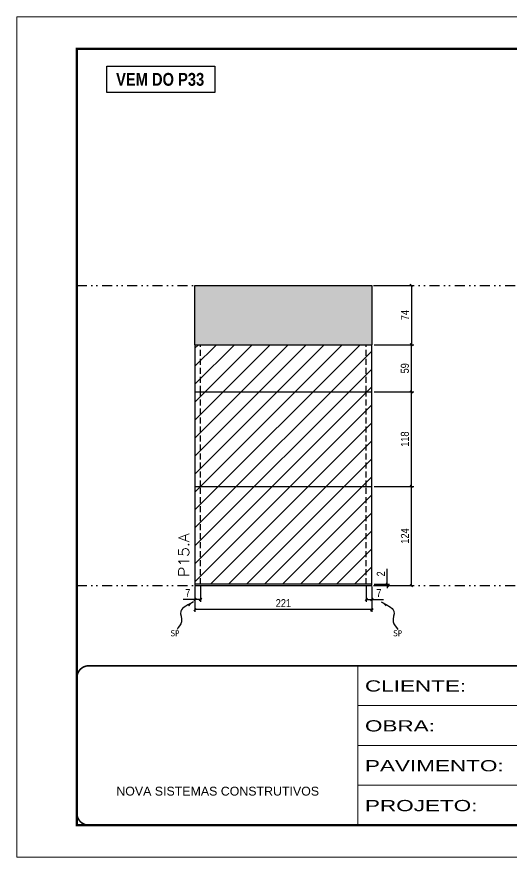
# Model space of a CAD drawing. Extents: x 14400 to 27878, y -21631 to 6985.
# Drawn here: x 17597 to 18214, y -957 to 93 of the extents above; entities that cross this region are included whole.
import ezdxf

# ---------------------------------------------------------------- set-up
doc = ezdxf.new("R2010")
doc.units = 0
for name, pattern in [('CONTINUO', [0]), ('DASHED', [0.75, 0.5, -0.25]), ('DIVIDE2', [0.625, 0.25, -0.125, 0, -0.125, 0, -0.125]), ('HIDDEN', [0.375, 0.25, -0.125])]:
    doc.linetypes.add(name, pattern=pattern)
for name, color, linetype in [('COTA', 241, 'Continuous'), ('NOMENCLATURA', 7, 'Continuous'), ('Nível', 160, 'Continuous'), ('Painéis', 200, 'Continuous'), ('Sarrafo de Pressão', 42, 'HIDDEN'), ('texto', 7, 'Continuous')]:
    doc.layers.add(name, color=color, linetype=linetype)
for name, color, linetype, lineweight in [('Folhas', 255, 'Continuous', 9), ('Hachura', 251, 'Continuous', 9), ('SARRAFO DE PRESSAO', 251, 'DASHED', 9), ('Texto Seção', 7, 'Continuous', 15)]:
    doc.layers.add(name, color=color, linetype=linetype, lineweight=lineweight)
doc.styles.add('ARIAL', font='arial.ttf')
doc.styles.add('COTA TECNICA', font='techl___.ttf', dxfattribs={"height": 10})
doc.styles.add('COTA TECNICA-50', font='techl___.ttf', dxfattribs={"height": 10})
doc.styles.add('REGUA-120', font='ROMANS.shx', dxfattribs={"height": 15})
doc.styles.add('ROMANC', font='techb___.ttf', dxfattribs={"height": 2.5})
doc.styles.get("Standard").update_dxf_attribs({"font": 'arial.ttf'})
doc.styles.add('Tecnologia', font='')
doc.styles.get('Tecnologia').set_extended_font_data('Forgotten Futurist')
doc.dimstyles.new('COTA PAINEL-50', dxfattribs={"dimtxt": 10, "dimasz": 3, "dimexe": 3, "dimexo": 3, "dimgap": 3, "dimtad": 1, "dimdec": 1, "dimzin": 12, "dimdsep": 46, "dimtxsty": 'COTA TECNICA-50', "dimblk1": 'OBLIQUE', "dimblk2": 'OBLIQUE', "dimsah": 1, "dimcen": 0.9, "dimclrd": 4, "dimclre": 4, "dimclrt": 240, "dimadec": 1, "dimazin": 3, "dimtfac": 1, "dimtdec": 1, "dimtmove": 0, "dimatfit": 3, "dimfxl": 1, "dimtolj": 1, "dimtzin": 12, "dimarcsym": 0})
doc.dimstyles.new('PAINEL', dxfattribs={"dimtxt": 10, "dimasz": 3, "dimexe": 3, "dimexo": 3, "dimgap": 3, "dimtad": 1, "dimdec": 1, "dimzin": 12, "dimdsep": 46, "dimtxsty": 'COTA TECNICA', "dimblk1": 'OBLIQUE', "dimblk2": 'OBLIQUE', "dimsah": 1, "dimcen": 0.9, "dimclrd": 4, "dimclre": 4, "dimclrt": 240, "dimadec": 1, "dimazin": 3, "dimtfac": 1, "dimtdec": 1, "dimtmove": 0, "dimatfit": 3, "dimfxl": 1, "dimtolj": 1, "dimtzin": 12, "dimarcsym": 0})
doc.dimstyles.get("Standard").update_dxf_attribs({"dimtxt": 0.18, "dimasz": 0.18, "dimexe": 0.18, "dimexo": 0.0625, "dimgap": 0.09, "dimtad": 0, "dimtih": 1, "dimtoh": 1, "dimdec": 4, "dimzin": 0, "dimdsep": 46, "dimtxsty": 'Standard', "dimcen": 0.09, "dimadec": 0, "dimazin": 0, "dimtfac": 1, "dimtdec": 4, "dimtofl": 0, "dimtmove": 0, "dimatfit": 3, "dimfxl": 1, "dimtolj": 1, "dimtzin": 0, "dimarcsym": 0})

# ---------------------------------------------------------------- blocks, each defined once
blk = doc.blocks.new('9999999999')
at = {"color": 30, "linetype": 'CONTINUO'}
for p, q in [((98564.6, 34230.2), (98564.6, 34429.4)), ((98564.6, 34379.6), (99584, 34379.6)), ((98564.6, 34329.8), (99488, 34329.8)), ((98564.6, 34280), (99488, 34280))]:
    blk.add_line(p, q, dxfattribs=at)
at = {"color": 30, "linetype": 'CONTINUO', "const_width": 2}
blk.add_lwpolyline([(99584, 34230.2), (99584, 34414.4, 0.414214), (99569, 34429.4), (98229, 34429.4, 0.414214), (98214, 34414.4), (98214, 34245.2, 0.414214), (98229, 34230.2), (99584, 34230.2)], format="xyb", dxfattribs=at)
at = {"layer": 'Folhas'}
blk.add_lwpolyline([(98139, 34190.2), (99624, 34190.2), (99624, 35240.2), (98139, 35240.2)], close=True, dxfattribs=at)
at = {"layer": 'Folhas', "color": 30, "const_width": 3}
blk.add_lwpolyline([(98214, 34230.2), (99584, 34230.2), (99584, 35200.2), (98214, 35200.2)], close=True, dxfattribs=at)
at = {"color": 7, "linetype": 'Continuous', "ltscale": 5, "style": 'ARIAL'}
blk.add_text('NOVA SISTEMAS CONSTRUTIVOS', height=11.059, dxfattribs=at).set_placement((98263.2, 34267.2))
at = {"layer": 'Folhas', "color": 7, "style": 'Tecnologia', "width": 1.5}
for s, p in [('CLIENTE:', (98573.7, 34397.2)), ('OBRA:', (98573.7, 34347.3)), ('PAVIMENTO:', (98573.7, 34297.5)), ('PROJETO:', (98573.7, 34247.7))]:
    blk.add_text(s, height=14, dxfattribs=at).set_placement(p)
blk = doc.blocks.new('_Oblique')
at = {"color": 0, "linetype": 'ByBlock', "lineweight": -2}
blk.add_line((-0.5, -0.5), (0.5, 0.5), dxfattribs=at)
blk = doc.blocks.new('*D3139')
at = {"layer": 'COTA', "color": 4, "lineweight": -2, "transparency": 16777216}
for p, q in [((17819.3, -618.4), (17819.3, -650.3)), ((18040.3, -618.4), (18040.3, -650.3)), ((18040.3, -647.3), (17819.3, -647.3))]:
    blk.add_line(p, q, dxfattribs=at)
at = {"layer": 'Defpoints', "color": 0, "transparency": 16777216}
for p in [(17819.3, -615.4), (18040.3, -615.4), (17819.3, -647.3)]:
    blk.add_point(p, dxfattribs=at)
at = {"layer": 'COTA', "color": 4, "lineweight": -2, "transparency": 16777216, "xscale": 3, "yscale": 3, "zscale": 3, "rotation": 180}
blk.add_blockref('_Oblique', (17819.3, -647.3), dxfattribs=at)
at = {"layer": 'COTA', "color": 4, "lineweight": -2, "transparency": 16777216, "xscale": 3, "yscale": 3, "zscale": 3}
blk.add_blockref('_Oblique', (18040.3, -647.3), dxfattribs=at)
at = {"layer": 'COTA', "color": 240, "transparency": 16777216, "insert": (17929.8, -639.3), "char_height": 10, "attachment_point": 5, "style": 'COTA TECNICA'}
blk.add_mtext('\\A1;221', dxfattribs=at)
blk = doc.blocks.new('*D3140')
at = {"layer": 'COTA', "color": 4, "lineweight": -2, "transparency": 16777216}
for p, q in [((18033.3, -618.4), (18033.3, -637.7)), ((18040.3, -620.4), (18040.3, -637.7)), ((18033.3, -634.7), (18040.3, -634.7)), ((18040.3, -634.7), (18055, -634.7))]:
    blk.add_line(p, q, dxfattribs=at)
at = {"layer": 'Defpoints', "color": 0, "transparency": 16777216}
for p in [(18033.3, -615.4), (18040.3, -617.4), (18040.3, -634.7)]:
    blk.add_point(p, dxfattribs=at)
at = {"layer": 'COTA', "color": 4, "lineweight": -2, "transparency": 16777216, "xscale": 3, "yscale": 3, "zscale": 3, "rotation": 180}
blk.add_blockref('_Oblique', (18033.3, -634.7), dxfattribs=at)
at = {"layer": 'COTA', "color": 4, "lineweight": -2, "transparency": 16777216, "xscale": 3, "yscale": 3, "zscale": 3}
blk.add_blockref('_Oblique', (18040.3, -634.7), dxfattribs=at)
at = {"layer": 'COTA', "color": 240, "transparency": 16777216, "insert": (18049.1, -626.6), "char_height": 10, "attachment_point": 5, "style": 'COTA TECNICA-50'}
blk.add_mtext('\\A1;7', dxfattribs=at)
blk = doc.blocks.new('*D3141')
at = {"layer": 'COTA', "color": 4, "lineweight": -2, "transparency": 16777216}
for p, q in [((17826.3, -618.4), (17826.3, -637.7)), ((17819.3, -620.4), (17819.3, -637.7)), ((17819.3, -634.7), (17804.5, -634.7)), ((17826.3, -634.7), (17819.3, -634.7))]:
    blk.add_line(p, q, dxfattribs=at)
at = {"layer": 'Defpoints', "color": 0, "transparency": 16777216}
for p in [(17819.3, -617.4), (17826.3, -615.4), (17819.3, -634.7)]:
    blk.add_point(p, dxfattribs=at)
at = {"layer": 'COTA', "color": 4, "lineweight": -2, "transparency": 16777216, "xscale": 3, "yscale": 3, "zscale": 3, "rotation": 180}
blk.add_blockref('_Oblique', (17819.3, -634.7), dxfattribs=at)
at = {"layer": 'COTA', "color": 4, "lineweight": -2, "transparency": 16777216, "xscale": 3, "yscale": 3, "zscale": 3}
blk.add_blockref('_Oblique', (17826.3, -634.7), dxfattribs=at)
at = {"layer": 'COTA', "color": 240, "transparency": 16777216, "insert": (17810.4, -626.6), "char_height": 10, "attachment_point": 5, "style": 'COTA TECNICA-50'}
blk.add_mtext('\\A1;7', dxfattribs=at)
blk = doc.blocks.new('*D3142')
at = {"layer": 'COTA', "color": 4, "lineweight": -2, "transparency": 16777216}
for p, q in [((18059.5, -615.4), (18059.5, -596.6)), ((18043.3, -615.4), (18062.5, -615.4)), ((18043.3, -617.4), (18062.5, -617.4)), ((18059.5, -617.4), (18059.5, -615.4)), ((18059.5, -617.4), (18059.5, -620.4))]:
    blk.add_line(p, q, dxfattribs=at)
at = {"layer": 'Defpoints', "color": 0, "transparency": 16777216}
for p in [(18040.3, -615.4), (18040.3, -617.4), (18059.5, -617.4)]:
    blk.add_point(p, dxfattribs=at)
at = {"layer": 'COTA', "color": 4, "lineweight": -2, "transparency": 16777216, "xscale": 3, "yscale": 3, "zscale": 3}
for p, rotation in [((18059.5, -615.4), 270), ((18059.5, -617.4), 90)]:
    blk.add_blockref('_Oblique', p, dxfattribs=dict(at, rotation=rotation))
at = {"layer": 'COTA', "color": 240, "transparency": 16777216, "insert": (18051.5, -602.7), "char_height": 10, "attachment_point": 5, "rotation": 90, "style": 'COTA TECNICA-50'}
blk.add_mtext('\\A1;2', dxfattribs=at)
blk = doc.blocks.new('*D3143')
at = {"layer": 'COTA', "color": 4, "linetype": 'ByBlock', "lineweight": -2, "transparency": 16777216}
for p, q in [((18043.3, -493.4), (18092.6, -493.4)), ((18089.6, -617.4), (18089.6, -493.4)), ((18043.3, -617.4), (18092.6, -617.4))]:
    blk.add_line(p, q, dxfattribs=at)
at = {"layer": 'Defpoints', "color": 0, "linetype": 'ByBlock', "transparency": 16777216}
for p in [(18040.3, -493.4), (18089.6, -493.4), (18040.3, -617.4)]:
    blk.add_point(p, dxfattribs=at)
at = {"layer": 'COTA', "color": 4, "linetype": 'ByBlock', "lineweight": -2, "transparency": 16777216, "xscale": 3, "yscale": 3, "zscale": 3}
for p, rotation in [((18089.6, -493.4), 90), ((18089.6, -617.4), 270)]:
    blk.add_blockref('_Oblique', p, dxfattribs=dict(at, rotation=rotation))
at = {"layer": 'COTA', "color": 240, "linetype": 'ByBlock', "transparency": 16777216, "insert": (18081.6, -555.4), "char_height": 10, "attachment_point": 5, "rotation": 90, "style": 'COTA TECNICA'}
blk.add_mtext('\\A1;124', dxfattribs=at)
blk = doc.blocks.new('*D3144')
at = {"layer": 'COTA', "color": 4, "lineweight": -2, "transparency": 16777216}
for p, q in [((18043.3, -375.4), (18092.6, -375.4)), ((18089.6, -493.4), (18089.6, -375.4)), ((18043.3, -493.4), (18092.6, -493.4))]:
    blk.add_line(p, q, dxfattribs=at)
at = {"layer": 'Defpoints', "color": 0, "transparency": 16777216}
for p in [(18040.3, -375.4), (18089.6, -375.4), (18040.3, -493.4)]:
    blk.add_point(p, dxfattribs=at)
at = {"layer": 'COTA', "color": 4, "lineweight": -2, "transparency": 16777216, "xscale": 3, "yscale": 3, "zscale": 3}
for p, rotation in [((18089.6, -375.4), 90), ((18089.6, -493.4), 270)]:
    blk.add_blockref('_Oblique', p, dxfattribs=dict(at, rotation=rotation))
at = {"layer": 'COTA', "color": 240, "transparency": 16777216, "insert": (18081.6, -434.4), "char_height": 10, "attachment_point": 5, "rotation": 90, "style": 'COTA TECNICA'}
blk.add_mtext('\\A1;118', dxfattribs=at)
blk = doc.blocks.new('*D3149')
at = {"layer": 'COTA', "color": 4, "lineweight": -2, "transparency": 16777216}
for p, q in [((18043.3, -316.4), (18092.6, -316.4)), ((18089.6, -375.4), (18089.6, -316.4)), ((18043.3, -375.4), (18092.6, -375.4))]:
    blk.add_line(p, q, dxfattribs=at)
at = {"layer": 'Defpoints', "color": 0, "transparency": 16777216}
for p in [(18040.3, -316.4), (18089.6, -316.4), (18040.3, -375.4)]:
    blk.add_point(p, dxfattribs=at)
at = {"layer": 'COTA', "color": 4, "lineweight": -2, "transparency": 16777216, "xscale": 3, "yscale": 3, "zscale": 3}
for p, rotation in [((18089.6, -316.4), 90), ((18089.6, -375.4), 270)]:
    blk.add_blockref('_Oblique', p, dxfattribs=dict(at, rotation=rotation))
at = {"layer": 'COTA', "color": 240, "transparency": 16777216, "insert": (18081.5, -345.9), "char_height": 10, "attachment_point": 5, "rotation": 90, "style": 'COTA TECNICA'}
blk.add_mtext('\\A1;59', dxfattribs=at)
blk = doc.blocks.new('*D3151')
at = {"layer": 'COTA', "color": 4, "lineweight": -2, "transparency": 16777216}
for p, q in [((18043.3, -242.4), (18092.6, -242.4)), ((18089.6, -242.4), (18089.6, -316.4)), ((18043.3, -316.4), (18092.6, -316.4))]:
    blk.add_line(p, q, dxfattribs=at)
at = {"layer": 'Defpoints', "color": 0, "transparency": 16777216}
for p in [(18040.3, -242.4), (18040.3, -316.4), (18089.6, -316.4)]:
    blk.add_point(p, dxfattribs=at)
at = {"layer": 'COTA', "color": 4, "lineweight": -2, "transparency": 16777216, "xscale": 3, "yscale": 3, "zscale": 3}
for p, rotation in [((18089.6, -242.4), 90), ((18089.6, -316.4), 270)]:
    blk.add_blockref('_Oblique', p, dxfattribs=dict(at, rotation=rotation))
at = {"layer": 'COTA', "color": 240, "transparency": 16777216, "insert": (18081.6, -279.4), "char_height": 10, "attachment_point": 5, "rotation": 90, "style": 'COTA TECNICA'}
blk.add_mtext('\\A1;74', dxfattribs=at)

msp = doc.modelspace()

# ---------------------------------------------------------------- hatches: boundary and pattern name
at = {"layer": 'COTA'}
h = msp.add_hatch(dxfattribs=at)
h.set_pattern_fill('AR-CONC', color=256, scale=0.03)
h.paths.add_polyline_path([(18040.28, -242.44), (17819.28, -242.44), (17819.28, -316.44), (18040.28, -316.44)])
at = {"layer": 'Hachura'}
h = msp.add_hatch(dxfattribs=at)
h.set_pattern_fill('ANSI31', color=256, scale=5)
h.paths.add_polyline_path([(18040.28, -316.44), (17819.28, -316.44), (17819.28, -375.44), (18040.28, -375.44)])
h.paths.add_polyline_path([(18040.28, -375.44), (17819.28, -375.44), (17819.28, -493.44), (18040.28, -493.44)])
h.paths.add_polyline_path([(18040.28, -493.44), (17819.28, -493.44), (17819.28, -615.44), (18040.28, -615.44)])

# ---------------------------------------------------------------- linework, layer by layer
at = {"layer": 'COTA'}
for p, q in [((17819.28, -316.44), (17819.28, -242.44)), ((17819.28, -242.44), (18040.28, -242.44)), ((18040.28, -242.44), (18040.28, -316.44))]:
    msp.add_line(p, q, dxfattribs=at)
at = {"layer": 'NOMENCLATURA', "color": 2}
msp.add_lwpolyline([(17709.31, 31.43), (17844.15, 31.43), (17844.15, -1.44), (17709.31, -1.44)], close=True, dxfattribs=at)
at = {"layer": 'Nível', "color": 4, "linetype": 'DIVIDE2', "ltscale": 50}
for p, q in [((17671.97, -242.44), (19041.97, -242.44)), ((17671.97, -617.44), (19041.97, -617.44))]:
    msp.add_line(p, q, dxfattribs=at)
at = {"layer": 'Painéis'}
for p, q in [((17819.28, -316.44), (17819.28, -615.44)), ((17819.28, -316.44), (18040.28, -316.44)), ((18040.28, -615.44), (18040.28, -316.44)), ((17819.28, -375.44), (18040.28, -375.44)), ((17819.28, -493.44), (18040.28, -493.44))]:
    msp.add_line(p, q, dxfattribs=at)
msp.add_lwpolyline([(18040.28, -615.44), (17819.28, -615.44), (17819.28, -617.44), (18040.28, -617.44)], close=True, dxfattribs=at)
at = {"layer": 'Sarrafo de Pressão', "ltscale": 30}
for p, q in [((17826.28, -375.44), (17826.28, -316.44)), ((18033.28, -375.44), (18033.28, -316.44)), ((17826.28, -493.44), (17826.28, -375.44)), ((18033.28, -493.44), (18033.28, -375.44)), ((17826.28, -615.44), (17826.28, -493.44)), ((18033.28, -615.44), (18033.28, -493.44))]:
    msp.add_line(p, q, dxfattribs=at)

# ---------------------------------------------------------------- block references
at = {"layer": 'SARRAFO DE PRESSAO', "color": 6, "linetype": 'ByBlock'}
msp.add_blockref('9999999999', (-80542.01, -35146.93), dxfattribs=at)

# ---------------------------------------------------------------- texts
at = {"layer": 'NOMENCLATURA', "color": 2, "insert": (17775.92, 23.14), "char_height": 16, "attachment_point": 2, "style": 'ROMANC'}
msp.add_mtext_dynamic_manual_height_columns('VEM DO P33', width=432.3511, gutter_width=1, heights=[0], dxfattribs=at)
at = {"layer": 'texto', "color": 0, "char_height": 7.5, "attachment_point": 5}
for insert in [(17794.5, -676.93), (18072.53, -676.93)]:
    msp.add_mtext('{\\fTahoma|b0|i0|c0|p34;\\C4;SP}', dxfattribs=dict(at, insert=insert))
at = {"layer": 'Texto Seção', "style": 'REGUA-120', "width": 1.1}
msp.add_text('P15.A', height=13, rotation=90, dxfattribs=at).set_placement((17812.03, -606.68))

# ---------------------------------------------------------------- dimensions: what is measured, and where the dimension line sits
at = {"layer": 'COTA'}
for base, p1, p2, angle, dimstyle, picture, middle in [((18089.65, -316.44), (18040.28, -242.44), (18040.28, -316.44), 90, 'PAINEL', '*D3151', (18081.57, -279.44)), ((18089.65, -316.44), (18040.28, -375.44), (18040.28, -316.44), 90, 'PAINEL', '*D3149', (18081.51, -345.94)), ((18089.65, -375.44), (18040.28, -493.44), (18040.28, -375.44), 90, 'PAINEL', '*D3144', (18081.55, -434.44)), ((17819.28, -634.68), (17826.28, -615.44), (17819.28, -617.44), 180, 'COTA PAINEL-50', '*D3141', (17810.41, -626.61))]:
    dim = msp.add_linear_dim(base=base, p1=p1, p2=p2, angle=angle, dimstyle=dimstyle, dxfattribs=at)
    dim.commit()
    dim.dimension.update_dxf_attribs({"geometry": picture, "text_midpoint": middle})
at = {"layer": 'COTA', "linetype": 'ByBlock'}
dim = msp.add_aligned_dim(p1=(18040.28, -617.44), p2=(18040.28, -493.44), distance=-49.37, dimstyle='PAINEL', dxfattribs=at)
dim.commit()
dim.dimension.update_dxf_attribs({"geometry": '*D3143', "text_midpoint": (18081.57, -555.44)})
at = {"layer": 'COTA'}
dim = msp.add_linear_dim(base=(18059.54, -617.44), p1=(18040.28, -615.44), p2=(18040.28, -617.44), angle=90, dimstyle='COTA PAINEL-50', dxfattribs=at)
dim.commit()
dim.dimension.update_dxf_attribs({"geometry": '*D3142', "text_midpoint": (18059.54, -602.69), "dimtype": 160})
dim = msp.add_linear_dim(base=(17819.28, -647.33), p1=(18040.28, -615.44), p2=(17819.28, -615.44), angle=180, dimstyle='PAINEL', override={"dimarcsym": 2}, dxfattribs=at)
dim.commit()
dim.dimension.update_dxf_attribs({"geometry": '*D3139', "text_midpoint": (17929.78, -639.28)})
dim = msp.add_linear_dim(base=(18040.28, -634.68), p1=(18033.28, -615.44), p2=(18040.28, -617.44), dimstyle='COTA PAINEL-50', dxfattribs=at)
dim.commit()
dim.dimension.update_dxf_attribs({"geometry": '*D3140', "text_midpoint": (18049.14, -626.61)})

# ---------------------------------------------------------------- leaders
at = {"layer": 'COTA', "path_type": 1}
for points in [[(17817.45, -637.62), (17801.66, -649.46), (17802.59, -662.46), (17797.04, -672.24)], [(18052.11, -637.62), (18067.89, -649.46), (18066.97, -662.46), (18072.52, -672.24)]]:
    msp.add_leader(points, dimstyle='Standard', override={"dimasz": 8}, dxfattribs=at)

doc.saveas('drawing.dxf')
